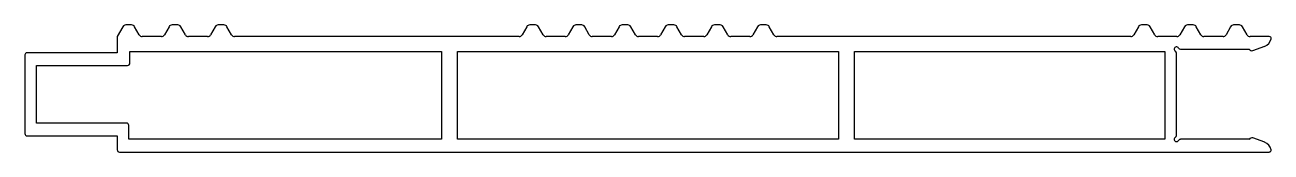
# Model space of a CAD drawing. Extents: x 2369 to 2477, y 1738 to 1749.
import ezdxf

# ---------------------------------------------------------------- set-up
doc = ezdxf.new("R2010")
doc.units = 0
doc.layers.get('0').update_dxf_attribs({"linetype": 'CONTINUOUS'})

msp = doc.modelspace()

# ---------------------------------------------------------------- linework, layer by layer
for p, q in [((2377.48, 1748.4), (2376.99, 1747.55)), ((2378.24, 1748.55), (2377.74, 1748.55)), ((2378.9, 1747.7), (2378.5, 1748.4)), ((2381.48, 1748.4), (2381.08, 1747.7)), ((2382.24, 1748.55), (2381.74, 1748.55)), ((2382.9, 1747.7), (2382.5, 1748.4)), ((2385.48, 1748.4), (2385.08, 1747.7)), ((2386.24, 1748.55), (2385.74, 1748.55)), ((2386.9, 1747.7), (2386.5, 1748.4)), ((2412.48, 1748.4), (2412.08, 1747.7)), ((2413.24, 1748.55), (2412.74, 1748.55)), ((2413.9, 1747.7), (2413.5, 1748.4)), ((2416.48, 1748.4), (2416.08, 1747.7)), ((2417.24, 1748.55), (2416.74, 1748.55)), ((2417.9, 1747.7), (2417.5, 1748.4)), ((2420.48, 1748.4), (2420.08, 1747.7)), ((2421.24, 1748.55), (2420.74, 1748.55)), ((2421.9, 1747.7), (2421.5, 1748.4)), ((2424.48, 1748.4), (2424.08, 1747.7)), ((2425.24, 1748.55), (2424.74, 1748.55)), ((2425.9, 1747.7), (2425.5, 1748.4)), ((2428.48, 1748.4), (2428.08, 1747.7)), ((2429.24, 1748.55), (2428.74, 1748.55)), ((2429.9, 1747.7), (2429.5, 1748.4)), ((2432.48, 1748.4), (2432.08, 1747.7)), ((2433.24, 1748.55), (2432.74, 1748.55)), ((2433.9, 1747.7), (2433.5, 1748.4)), ((2465.48, 1748.4), (2465.08, 1747.7)), ((2466.24, 1748.55), (2465.74, 1748.55)), ((2466.9, 1747.7), (2466.5, 1748.4)), ((2469.48, 1748.4), (2469.08, 1747.7)), ((2470.24, 1748.55), (2469.74, 1748.55)), ((2470.9, 1747.7), (2470.5, 1748.4)), ((2473.48, 1748.4), (2473.08, 1747.7)), ((2474.24, 1748.55), (2473.74, 1748.55)), ((2474.9, 1747.7), (2474.5, 1748.4)), ((2376.99, 1747.55), (2376.99, 1746.15)), ((2380.82, 1747.55), (2379.16, 1747.55)), ((2384.82, 1747.55), (2383.16, 1747.55)), ((2411.82, 1747.55), (2387.16, 1747.55)), ((2415.82, 1747.55), (2414.16, 1747.55)), ((2419.82, 1747.55), (2418.16, 1747.55)), ((2422.99, 1747.55), (2422.16, 1747.55)), ((2423.82, 1747.55), (2422.99, 1747.55)), ((2427.82, 1747.55), (2426.16, 1747.55)), ((2431.82, 1747.55), (2430.16, 1747.55)), ((2464.82, 1747.55), (2434.16, 1747.55)), ((2468.82, 1747.55), (2467.16, 1747.55)), ((2472.82, 1747.55), (2471.16, 1747.55)), ((2476.82, 1747.55), (2475.16, 1747.55)), ((2378.09, 1746.25), (2405.09, 1746.25)), ((2378.09, 1745.25), (2378.09, 1746.25)), ((2405.09, 1746.25), (2405.09, 1738.65)), ((2406.49, 1738.65), (2406.49, 1746.25)), ((2406.49, 1746.25), (2439.49, 1746.25)), ((2439.49, 1746.25), (2439.49, 1738.65)), ((2440.89, 1746.25), (2467.79, 1746.25)), ((2440.89, 1738.65), (2440.89, 1746.25)), ((2467.79, 1746.25), (2467.79, 1738.65)), ((2469.12, 1746.45), (2475.09, 1746.45)), ((2475.4, 1746.33), (2476.43, 1746.7)), ((2368.99, 1745.95), (2368.99, 1739.15)), ((2376.99, 1746.15), (2369.19, 1746.15)), ((2468.79, 1738.98), (2468.79, 1746.12)), ((2369.99, 1740.05), (2369.99, 1745.05)), ((2369.99, 1745.05), (2377.89, 1745.05)), ((2377.79, 1740.05), (2369.99, 1740.05)), ((2377.99, 1738.65), (2377.99, 1739.85)), ((2369.19, 1738.95), (2376.99, 1738.95)), ((2376.99, 1738.95), (2376.99, 1737.75)), ((2476.43, 1738.4), (2475.4, 1738.77)), ((2405.09, 1738.65), (2377.99, 1738.65)), ((2439.49, 1738.65), (2406.49, 1738.65)), ((2467.79, 1738.65), (2440.89, 1738.65)), ((2475.09, 1738.65), (2469.12, 1738.65)), ((2377.19, 1737.55), (2476.82, 1737.55))]:
    msp.add_line(p, q)
for centre, radius, start, end in [((2377.74, 1748.25), 0.3, 90.0078, 149.9995), ((2378.24, 1748.25), 0.3, 30.0005, 89.9922), ((2381.74, 1748.25), 0.3, 90.0078, 149.9995), ((2382.24, 1748.25), 0.3, 30.0005, 89.9922), ((2385.74, 1748.25), 0.3, 90.0078, 149.9995), ((2386.24, 1748.25), 0.3, 30.0005, 89.9922), ((2412.74, 1748.25), 0.3, 90.0078, 149.9995), ((2413.24, 1748.25), 0.3, 30.0005, 89.9922), ((2416.74, 1748.25), 0.3, 90.0078, 149.9995), ((2417.24, 1748.25), 0.3, 30.0005, 89.9922), ((2420.74, 1748.25), 0.3, 90.0078, 149.9995), ((2421.24, 1748.25), 0.3, 30.0005, 89.9922), ((2424.74, 1748.25), 0.3, 90.0073, 149.9987), ((2425.24, 1748.25), 0.3, 30.0005, 89.9922), ((2428.74, 1748.25), 0.3, 90.0073, 149.9987), ((2429.24, 1748.25), 0.3, 30.0005, 89.9922), ((2432.74, 1748.25), 0.3, 90.0073, 149.9987), ((2433.24, 1748.25), 0.3, 30.0005, 89.9922), ((2465.74, 1748.25), 0.3, 90.0078, 149.9995), ((2466.24, 1748.25), 0.3, 30.0005, 89.9922), ((2469.74, 1748.25), 0.3, 90.0078, 149.9995), ((2470.24, 1748.25), 0.3, 30.0005, 89.9922), ((2473.74, 1748.25), 0.3, 90.0078, 149.9995), ((2474.24, 1748.25), 0.3, 30.0005, 89.9922), ((2379.16, 1747.85), 0.3, 209.9997, 269.9918), ((2380.82, 1747.85), 0.3, 270.0082, 330.0003), ((2383.16, 1747.85), 0.3, 209.9997, 269.9918), ((2384.82, 1747.85), 0.3, 270.0082, 330.0003), ((2387.16, 1747.85), 0.3, 209.9997, 269.9918), ((2411.82, 1747.85), 0.3, 270.0082, 330.0003), ((2414.16, 1747.85), 0.3, 209.9997, 269.9918), ((2415.82, 1747.85), 0.3, 270.0082, 330.0003), ((2418.16, 1747.85), 0.3, 209.9997, 269.9918), ((2419.82, 1747.85), 0.3, 270.0082, 330.0003), ((2422.16, 1747.85), 0.3, 209.9997, 269.9918), ((2423.82, 1747.85), 0.3, 270.0082, 330.0003), ((2426.16, 1747.85), 0.3, 209.9997, 269.9918), ((2427.82, 1747.85), 0.3, 270.0082, 330.0003), ((2430.16, 1747.85), 0.3, 209.9997, 269.9918), ((2431.82, 1747.85), 0.3, 270.0082, 330.0003), ((2434.16, 1747.85), 0.3, 209.9997, 269.9918), ((2464.82, 1747.85), 0.3, 270.0082, 330.0003), ((2467.16, 1747.85), 0.3, 209.9997, 269.9918), ((2468.82, 1747.85), 0.3, 270.0082, 330.0003), ((2471.16, 1747.85), 0.3, 209.9997, 269.9918), ((2472.82, 1747.85), 0.3, 270.0082, 330.0003), ((2475.16, 1747.85), 0.3, 209.9997, 269.9918), ((2476.14, 1747.5), 0.853, 289.637, 350.0959), ((2476.82, 1747.38), 0.167, 350.0937, 90.0001), ((2468.79, 1746.45), 0.2, 27.0228, 242.9903), ((2468.62, 1746.12), 0.167, 359.9998, 62.9643), ((2469.12, 1746.62), 0.167, 207.0352, 269.9998), ((2475.31, 1746.57), 0.25, 207.6906, 289.6164), ((2369.19, 1745.95), 0.2, 89.979, 180.0002), ((2377.89, 1745.25), 0.2, 269.979, 359.9991), ((2377.79, 1739.85), 0.2, 359.9998, 89.986), ((2369.19, 1739.15), 0.2, 179.9998, 270.021), ((2468.79, 1738.65), 0.2, 117.0173, 332.9748), ((2468.62, 1738.98), 0.167, 297.0514, 0.0071), ((2475.31, 1738.53), 0.25, 70.3836, 152.3094), ((2377.19, 1737.75), 0.2, 180.0009, 270.021), ((2469.12, 1738.48), 0.167, 90.0208, 152.9643), ((2476.14, 1737.6), 0.853, 9.9046, 70.3642), ((2476.82, 1737.72), 0.167, 269.9949, 9.9054)]:
    msp.add_arc(centre, radius, start, end)

doc.saveas('drawing.dxf')
